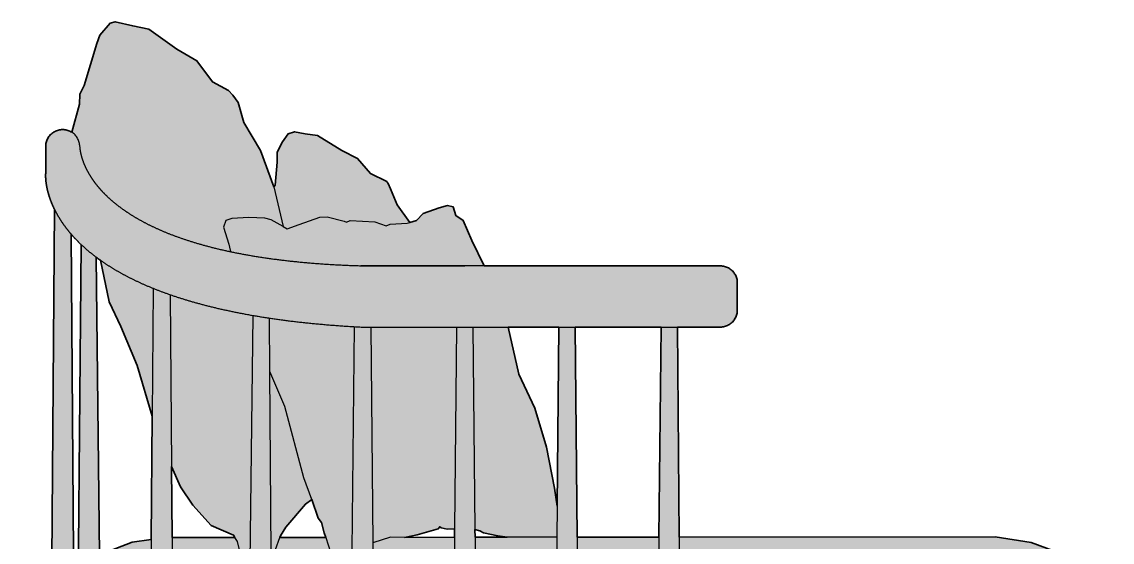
# Model space of a CAD drawing. Header units: millimetres. Extents: x 0 to 2215, y -1124 to 763.
# Drawn here: x 1361 to 2159, y 381 to 762 of the extents above; entities that cross this region are included whole.
import ezdxf

# ---------------------------------------------------------------- set-up
doc = ezdxf.new("R2010")
doc.units = ezdxf.units.MM
doc.layers.add('Blocks', color=7, linetype='Continuous')
doc.layers.add('Blocks$Fill', color=7, linetype='Continuous', true_color=0xffffff)
doc.layers.add('Blocks$Inner', color=7, linetype='Continuous', lineweight=25, true_color=0x007f00)
doc.layers.add('Blocks$Outline', color=7, linetype='Continuous', lineweight=35, true_color=0xff3f3f)

# ---------------------------------------------------------------- blocks, each defined once
blk = doc.blocks.new('Fly SC1 Sofa Side')
at = {"layer": 'Blocks$Fill'}
h = blk.add_hatch(color=256, dxfattribs=at)
h.paths.add_polyline_path([(76.83, 239.36), (55.87, 239.36), (55.88, 238.47), (55.92, 237.58), (55.98, 236.68), (56.07, 235.77), (56.19, 234.86), (56.33, 233.94), (56.5, 233.02), (56.7, 232.09), (56.93, 231.16), (57.19, 230.23), (57.48, 229.3), (57.8, 228.37), (58.15, 227.44), (58.52, 226.51), (58.93, 225.59), (59.37, 224.66), (59.85, 223.74), (60.35, 222.83), (60.88, 221.92), (61.45, 221.02), (62.04, 220.13), (62.67, 219.25), (63.32, 218.37), (64.01, 217.51), (64.72, 216.66), (65.46, 215.82), (66.23, 215), (67.03, 214.19), (67.86, 213.4), (68.71, 212.63), (69.59, 211.87), (70.49, 211.13), (71.41, 210.41), (72.36, 209.7), (73.33, 209.02), (74.32, 208.36), (75.33, 207.72), (76.36, 207.11), (77.4, 206.51), (78.47, 205.94), (79.54, 205.39), (80.63, 204.87), (81.74, 204.37), (82.85, 203.89), (83.98, 203.44), (85.11, 203.02), (86.26, 202.61), (87.41, 202.24), (88.56, 201.88), (89.72, 201.56), (90.88, 201.25), (92.04, 200.98), (93.21, 200.72), (94.37, 200.49), (95.53, 200.28), (96.69, 200.1), (97.85, 199.94), (99, 199.8), (100.15, 199.69), (101.29, 199.6), (102.42, 199.52), (103.55, 199.47), (104.67, 199.44), (133.43, 199.43), (145.24, 2.68), (145.25, 2.58), (145.27, 2.48), (145.29, 2.38), (145.31, 2.28), (145.33, 2.18), (145.36, 2.08), (145.4, 1.98), (145.43, 1.88), (145.47, 1.79), (145.52, 1.69), (145.56, 1.6), (145.61, 1.51), (145.66, 1.42), (145.72, 1.33), (145.78, 1.25), (145.84, 1.16), (145.9, 1.08), (145.97, 1), (146.04, 0.93), (146.11, 0.85), (146.19, 0.78), (146.26, 0.71), (146.34, 0.65), (146.43, 0.58), (146.51, 0.52), (146.6, 0.47), (146.68, 0.41), (146.77, 0.36), (146.87, 0.31), (146.96, 0.27), (147.05, 0.23), (147.15, 0.19), (147.25, 0.15), (147.34, 0.12), (147.44, 0.09), (147.54, 0.07), (147.64, 0.04), (147.75, 0.03), (147.85, 0.01), (147.95, 0), (148.05, -0.01), (148.16, -0.01), (148.26, -0.01), (148.36, -0.01), (148.47, 0), (158.38, 0), (166.65, 0), (168.28, 0), (168.39, -0.01), (168.49, -0.01), (168.59, -0.01), (168.7, -0.01), (168.8, 0), (168.9, 0.01), (169.01, 0.03), (169.11, 0.04), (169.21, 0.07), (169.31, 0.09), (169.41, 0.12), (169.51, 0.15), (169.6, 0.19), (169.7, 0.23), (169.79, 0.27), (169.89, 0.31), (169.98, 0.36), (170.07, 0.41), (170.16, 0.47), (170.24, 0.52), (170.33, 0.58), (170.41, 0.65), (170.49, 0.71), (170.57, 0.78), (170.64, 0.85), (170.71, 0.93), (170.78, 1), (170.85, 1.08), (170.91, 1.16), (170.97, 1.25), (171.03, 1.33), (171.09, 1.42), (171.14, 1.51), (171.19, 1.6), (171.24, 1.69), (171.28, 1.79), (171.32, 1.88), (171.36, 1.98), (171.39, 2.08), (171.42, 2.18), (171.44, 2.28), (171.47, 2.38), (171.49, 2.48), (171.5, 2.58), (171.51, 2.68), (171.52, 2.79), (183.32, 199.43), (669.9, 199.43), (681.71, 2.68), (681.72, 2.58), (681.74, 2.48), (681.76, 2.38), (681.78, 2.28), (681.81, 2.18), (681.84, 2.08), (681.87, 1.98), (681.91, 1.88), (681.95, 1.79), (681.99, 1.69), (682.03, 1.6), (682.08, 1.51), (682.14, 1.42), (682.19, 1.33), (682.25, 1.25), (682.31, 1.16), (682.38, 1.08), (682.44, 1), (682.51, 0.93), (682.58, 0.85), (682.66, 0.78), (682.74, 0.71), (682.82, 0.65), (682.9, 0.58), (682.98, 0.52), (683.07, 0.47), (683.16, 0.41), (683.25, 0.36), (683.34, 0.31), (683.43, 0.27), (683.52, 0.23), (683.62, 0.19), (683.72, 0.15), (683.82, 0.12), (683.92, 0.09), (684.02, 0.07), (684.12, 0.04), (684.22, 0.03), (684.32, 0.01), (684.42, 0), (684.53, -0.01), (684.63, -0.01), (684.73, -0.01), (684.84, -0.01), (684.94, 0), (694.85, 0), (703.13, 0), (704.76, 0), (704.86, -0.01), (704.96, -0.01), (705.07, -0.01), (705.17, -0.01), (705.27, 0), (705.38, 0.01), (705.48, 0.03), (705.58, 0.04), (705.68, 0.07), (705.78, 0.09), (705.88, 0.12), (705.98, 0.15), (706.08, 0.19), (706.17, 0.23), (706.27, 0.27), (706.36, 0.31), (706.45, 0.36), (706.54, 0.41), (706.63, 0.47), (706.71, 0.52), (706.8, 0.58), (706.88, 0.65), (706.96, 0.71), (707.04, 0.78), (707.11, 0.85), (707.18, 0.93), (707.25, 1), (707.32, 1.08), (707.38, 1.16), (707.45, 1.25), (707.5, 1.33), (707.56, 1.42), (707.61, 1.51), (707.66, 1.6), (707.71, 1.69), (707.75, 1.79), (707.79, 1.88), (707.83, 1.98), (707.86, 2.08), (707.89, 2.18), (707.92, 2.28), (707.94, 2.38), (707.96, 2.48), (707.97, 2.58), (707.99, 2.68), (707.99, 2.79), (719.79, 199.43), (804.44, 199.43), (806.66, 199.47), (807.79, 199.52), (808.92, 199.6), (810.06, 199.69), (811.21, 199.8), (812.36, 199.94), (813.52, 200.1), (814.68, 200.28), (815.84, 200.49), (817, 200.72), (818.17, 200.98), (819.33, 201.25), (820.49, 201.56), (821.65, 201.88), (822.81, 202.24), (823.96, 202.61), (825.1, 203.02), (826.23, 203.44), (827.36, 203.89), (828.47, 204.37), (829.58, 204.87), (830.67, 205.39), (831.75, 205.94), (832.81, 206.51), (833.85, 207.11), (834.88, 207.72), (835.89, 208.36), (836.88, 209.02), (837.85, 209.7), (838.8, 210.41), (839.72, 211.13), (840.63, 211.87), (841.5, 212.63), (842.36, 213.4), (843.18, 214.19), (843.98, 215), (844.75, 215.82), (845.49, 216.66), (846.21, 217.51), (846.89, 218.37), (847.55, 219.25), (848.17, 220.13), (848.77, 221.02), (849.33, 221.92), (849.86, 222.83), (850.37, 223.74), (850.84, 224.66), (851.28, 225.59), (851.69, 226.51), (852.07, 227.44), (852.42, 228.37), (852.73, 229.3), (853.02, 230.23), (853.28, 231.16), (853.51, 232.09), (853.71, 233.02), (853.88, 233.94), (854.02, 234.86), (854.14, 235.77), (854.23, 236.68), (854.29, 237.58), (854.33, 238.47), (854.34, 239.36), (797.61, 239.24), (824.96, 248.39), (843.37, 266.29), (846.35, 291.66), (846.6, 326.73), (843.61, 351.84), (823.97, 370.25), (795.12, 380.94), (768.58, 385.13), (537.36, 384.98), (535.95, 538.83), (567.39, 538.82), (568.95, 538.97), (569.72, 539.09), (570.48, 539.26), (571.23, 539.48), (571.96, 539.74), (572.68, 540.05), (573.38, 540.4), (574.05, 540.8), (574.69, 541.24), (575.31, 541.72), (575.9, 542.24), (576.45, 542.79), (576.96, 543.37), (577.44, 543.99), (577.88, 544.64), (578.28, 545.31), (578.63, 546), (578.94, 546.72), (579.21, 547.45), (579.43, 548.2), (579.6, 548.96), (579.72, 549.74), (579.79, 550.51), (579.82, 551.29), (579.82, 571.25), (579.79, 572.04), (579.72, 572.81), (579.6, 573.58), (579.43, 574.34), (579.21, 575.09), (578.94, 575.83), (578.63, 576.55), (578.28, 577.24), (577.88, 577.91), (577.44, 578.56), (576.96, 579.17), (576.45, 579.76), (575.9, 580.31), (575.31, 580.83), (574.69, 581.31), (574.05, 581.75), (573.38, 582.14), (572.68, 582.5), (571.96, 582.81), (571.23, 583.07), (570.48, 583.29), (569.72, 583.46), (568.95, 583.58), (568.17, 583.66), (567.39, 583.68), (394.36, 583.7), (378.98, 616.9), (373.79, 620.46), (371.73, 626.97), (367.59, 627.98), (361.48, 626.31), (349.66, 622), (344.82, 616.95), (340.01, 615.49), (330.75, 628.46), (325.76, 640.08), (324.03, 643.91), (323.5, 645), (323.41, 645.16), (323.33, 645.29), (323.3, 645.33), (323.3, 645.33), (323.3, 645.33), (323.3, 645.33), (323.3, 645.34), (323.3, 645.34), (323.3, 645.34), (323.3, 645.34), (323.29, 645.34), (323.29, 645.34), (323.29, 645.34), (323.29, 645.34), (323.29, 645.34), (323.29, 645.35), (323.29, 645.35), (323.29, 645.35), (323.29, 645.35), (323.29, 645.35), (323.29, 645.35), (323.28, 645.35), (323.28, 645.35), (323.28, 645.35), (323.28, 645.35), (323.28, 645.36), (323.28, 645.36), (323.26, 645.37), (323.26, 645.38), (323.26, 645.38), (323.26, 645.38), (323.26, 645.38), (323.26, 645.38), (323.26, 645.38), (323.26, 645.38), (323.26, 645.38), (323.26, 645.38), (323.26, 645.38), (323.26, 645.38), (323.25, 645.38), (323.25, 645.38), (323.25, 645.38), (323.25, 645.38), (323.25, 645.38), (323.25, 645.38), (323.25, 645.39), (323.25, 645.39), (323.25, 645.39), (323.25, 645.39), (323.25, 645.39), (323.25, 645.39), (323.25, 645.39), (323.25, 645.39), (323.25, 645.39), (323.25, 645.39), (323.24, 645.39), (323.24, 645.39), (323.24, 645.39), (323.24, 645.39), (323.24, 645.39), (323.24, 645.39), (323.24, 645.39), (323.24, 645.39), (323.24, 645.39), (323.24, 645.39), (323.24, 645.39), (323.24, 645.39), (323.24, 645.39), (323.24, 645.39), (323.24, 645.39), (323.24, 645.39), (323.24, 645.39), (311.15, 651.37), (301.69, 662.23), (290.18, 668.21), (272.46, 679.29), (263.27, 680.43), (255.58, 681.97), (250.87, 680.39), (246.79, 674.45), (242.78, 667.04), (242.78, 659.54), (241.42, 642.71), (240.46, 641.46), (230.74, 668.23), (218.43, 688.81), (214.4, 703.37), (210.38, 708.78), (207.3, 712.09), (195.49, 718.47), (184.05, 733.88), (169.38, 742.34), (148.86, 757.14), (137.17, 759.5), (124.24, 762.49), (120.63, 761.49), (112.92, 752.79), (110.69, 746.57), (101.56, 715.82), (98.25, 709.39), (98.07, 702.04), (92.49, 681.56), (91.82, 681.96), (91.13, 682.32), (90.41, 682.63), (89.67, 682.9), (88.92, 683.12), (88.15, 683.29), (87.38, 683.41), (86.6, 683.48), (85.81, 683.51), (85.03, 683.48), (84.25, 683.41), (83.48, 683.29), (82.71, 683.12), (81.96, 682.9), (81.22, 682.63), (80.5, 682.32), (79.8, 681.96), (79.13, 681.57), (78.48, 681.12), (77.86, 680.64), (77.27, 680.13), (76.72, 679.57), (76.2, 678.98), (75.72, 678.36), (75.28, 677.72), (74.88, 677.04), (74.52, 676.34), (74.21, 675.62), (73.95, 674.89), (73.73, 674.13), (73.56, 673.37), (73.44, 672.6), (73.36, 671.81), (73.34, 671.03), (73.34, 651.06), (73.33, 651.04), (73.31, 650.68), (73.3, 649.93), (73.31, 648.95), (73.36, 647.7), (73.48, 646.19), (73.65, 644.66), (73.9, 642.96), (74.25, 641.08), (74.66, 639.2), (75.17, 637.18), (75.74, 635.21), (76.42, 633.15), (77.13, 631.17), (77.95, 629.12), (78.87, 627.01), (79.74, 625.17)], flags=0)
h.paths.add_polyline_path([(91.98, 606.94), (94.34, 604.3), (96.79, 601.76), (99.29, 599.32), (96.27, 239.35), (94.8, 239.35)], flags=0)
h.paths.add_polyline_path([(150.56, 383.21), (136.68, 381.15), (112.7, 371.94), (110.3, 590.09), (113.51, 587.76), (119.77, 557.43), (128.32, 539.18), (140.24, 510.81), (151.22, 473.6)], flags=0)
h.paths.add_polyline_path([(165.5, 436.6), (171.97, 421.74), (181.13, 408.42), (194.52, 393.54), (210.9, 386.43), (211.88, 384.65), (165.94, 384.69)], flags=0)
h.paths.add_polyline_path([(244.82, 384.69), (245.28, 386.01), (249.29, 392.3), (263.73, 409.04), (268.19, 412.64), (272.77, 398.76), (275.26, 395.57), (277.22, 388.09), (278.46, 384.6)], flags=0)
h.paths.add_polyline_path([(336, 384.77), (345.46, 386.59), (360.67, 390.99), (361.9, 392.57), (362.96, 391.78), (367.44, 390.9), (372.81, 390.98), (372.79, 384.89)], flags=0)
h.paths.add_polyline_path([(387.71, 390.64), (391.22, 389.46), (393.95, 388.1), (404.54, 385.9), (411.28, 385.04), (387.86, 385.01)], flags=0)
h.paths.add_polyline_path([(449.12, 538.85), (447.83, 407.59), (445.86, 420.76), (439.97, 450.75), (431.51, 479.51), (419.83, 504.29), (411.92, 538.85)], flags=0)
h.paths.add_polyline_path([(461.09, 538.84), (523.97, 538.83), (522.39, 384.83), (462.6, 385.02)], flags=0)
at = {"layer": 'Blocks$Inner'}
for p, q in [((98.29, 670.97), (98.29, 670.95)), ((73.34, 651.06), (73.33, 651.04)), ((311.38, 538.82), (312.94, 380.82)), ((165.94, 384.69), (211.88, 384.65)), ((372.79, 384.89), (371.27, 239.36)), ((447.59, 385.02), (446.12, 239.36)), ((462.6, 385.02), (464.09, 239.36)), ((522.39, 384.83), (520.98, 239.36))]:
    blk.add_line(p, q, dxfattribs=at)
for points in [[(98.29, 671.03), (98.26, 671.81), (98.19, 672.6), (98.07, 673.37), (97.9, 674.13), (97.68, 674.89), (97.41, 675.62), (97.1, 676.34), (96.75, 677.04), (96.35, 677.72), (95.91, 678.36), (95.43, 678.98), (94.91, 679.57), (94.35, 680.13), (93.77, 680.64), (93.15, 681.12), (92.49, 681.56), (98.07, 702.04), (98.25, 709.39), (101.56, 715.82), (110.69, 746.57), (112.92, 752.79), (120.63, 761.49), (124.24, 762.49), (137.17, 759.5), (148.86, 757.14), (169.38, 742.34), (184.05, 733.88), (195.49, 718.47), (207.3, 712.09), (210.38, 708.78), (214.4, 703.37), (218.43, 688.81), (230.74, 668.23), (240.46, 641.46), (247.29, 612.46), (238.54, 617.36), (233.88, 618.59), (222.1, 619.12), (209.61, 618.41), (205.31, 616.92), (203.55, 612.08), (207.59, 599.68), (208.38, 595.11), (208.84, 594.05), (209.39, 593.94), (210.1, 593.8), (210.82, 593.65), (211.54, 593.5), (212.26, 593.35), (212.99, 593.21), (213.72, 593.07), (214.45, 592.92), (215.19, 592.78), (215.92, 592.64), (216.66, 592.5), (217.41, 592.36), (218.16, 592.22), (218.91, 592.08), (219.66, 591.94), (220.42, 591.81), (221.18, 591.67), (221.94, 591.53), (222.71, 591.4), (223.48, 591.27), (224.25, 591.14), (225.02, 591.01), (225.8, 590.88), (226.59, 590.75), (227.37, 590.62), (228.16, 590.49), (228.95, 590.37), (229.75, 590.24), (230.54, 590.12), (231.35, 589.99), (232.15, 589.87), (232.96, 589.75), (233.77, 589.63), (234.58, 589.51), (235.4, 589.39), (236.22, 589.27), (237.05, 589.16), (237.87, 589.04), (238.7, 588.93), (239.54, 588.81), (240.37, 588.7), (241.21, 588.59), (242.06, 588.48), (242.91, 588.37), (243.76, 588.26), (244.61, 588.15), (245.47, 588.05), (246.33, 587.94), (247.19, 587.84), (248.06, 587.74), (248.93, 587.64), (249.8, 587.53), (250.68, 587.43), (251.56, 587.34), (252.45, 587.24), (253.33, 587.14), (254.22, 587.05), (255.12, 586.95), (256.02, 586.86), (256.92, 586.77), (257.82, 586.68), (258.73, 586.59), (259.64, 586.5), (260.56, 586.41), (261.47, 586.32), (262.4, 586.24), (263.32, 586.16), (264.25, 586.07), (265.18, 585.99), (266.12, 585.91), (267.06, 585.83), (268, 585.75), (268.94, 585.68), (269.89, 585.6), (270.85, 585.53), (271.8, 585.45), (272.76, 585.38), (273.73, 585.31), (274.7, 585.24), (275.67, 585.17), (276.64, 585.1), (277.62, 585.04), (278.6, 584.97), (279.58, 584.91), (280.57, 584.85), (281.57, 584.78), (282.56, 584.72), (283.56, 584.67), (284.56, 584.61), (285.57, 584.55), (286.58, 584.5), (287.59, 584.44), (288.61, 584.39), (289.63, 584.34), (290.66, 584.29), (291.69, 584.24), (292.72, 584.19), (293.75, 584.15), (294.79, 584.1), (295.84, 584.06), (296.88, 584.02), (297.93, 583.98), (298.99, 583.94), (300.05, 583.9), (301.11, 583.86), (302.17, 583.83), (303.24, 583.79), (304.32, 583.76), (305.39, 583.73), (380.25, 583.68)], [(92.49, 681.56), (91.82, 681.96), (91.13, 682.32), (90.41, 682.63), (89.67, 682.9), (88.92, 683.12), (88.15, 683.29), (87.38, 683.41), (86.6, 683.48), (85.81, 683.51), (85.03, 683.48), (84.25, 683.41), (83.48, 683.29), (82.71, 683.12), (81.96, 682.9), (81.22, 682.63), (80.5, 682.32), (79.8, 681.96), (79.13, 681.57), (78.48, 681.12), (77.86, 680.64), (77.27, 680.13), (76.72, 679.57), (76.2, 678.98), (75.72, 678.36), (75.28, 677.72), (74.88, 677.04), (74.52, 676.34), (74.21, 675.62), (73.95, 674.89), (73.73, 674.13), (73.56, 673.37), (73.44, 672.6), (73.36, 671.81), (73.34, 671.03), (73.34, 651.06), (73.34, 671.03)], [(323.24, 645.39), (311.15, 651.37), (301.69, 662.23), (290.18, 668.21), (272.46, 679.29), (263.27, 680.43), (255.58, 681.97), (250.87, 680.39), (246.79, 674.45), (242.78, 667.04), (242.78, 659.54), (241.42, 642.71), (240.46, 641.46)], [(98.29, 670.96), (98.29, 670.93), (98.29, 670.95)], [(98.29, 670.89), (98.29, 670.87), (98.29, 670.85), (98.29, 670.82), (98.29, 670.8), (98.3, 670.77), (98.3, 670.74), (98.3, 670.72), (98.3, 670.68), (98.3, 670.65), (98.3, 670.62), (98.3, 670.59), (98.31, 670.55), (98.31, 670.51), (98.31, 670.47), (98.31, 670.43), (98.32, 670.39), (98.32, 670.35), (98.32, 670.31), (98.32, 670.26), (98.33, 670.22), (98.33, 670.17), (98.34, 670.12), (98.34, 670.07), (98.34, 670.02), (98.35, 669.96), (98.35, 669.91), (98.36, 669.85), (98.36, 669.8), (98.37, 669.74), (98.38, 669.68), (98.38, 669.62), (98.39, 669.56), (98.4, 669.5), (98.4, 669.43), (98.41, 669.37), (98.42, 669.3), (98.43, 669.23), (98.43, 669.16), (98.44, 669.09), (98.45, 669.02), (98.46, 668.95), (98.47, 668.87), (98.48, 668.8), (98.49, 668.72), (98.5, 668.65), (98.51, 668.57), (98.52, 668.49), (98.54, 668.41), (98.55, 668.32), (98.56, 668.24), (98.57, 668.16), (98.59, 668.07), (98.6, 667.98), (98.62, 667.9), (98.63, 667.81), (98.65, 667.72), (98.66, 667.63), (98.68, 667.53), (98.7, 667.44), (98.71, 667.34), (98.73, 667.25), (98.75, 667.15), (98.77, 667.05), (98.79, 666.96), (98.81, 666.86), (98.83, 666.75), (98.85, 666.65), (98.87, 666.55), (98.89, 666.44), (98.91, 666.34), (98.93, 666.23), (98.96, 666.12), (98.98, 666.02), (99.01, 665.91), (99.03, 665.8), (99.06, 665.68), (99.08, 665.57), (99.11, 665.46), (99.14, 665.34), (99.16, 665.23), (99.19, 665.11), (99.22, 664.99), (99.25, 664.87), (99.28, 664.75), (99.31, 664.63), (99.34, 664.51), (99.38, 664.39), (99.41, 664.27), (99.44, 664.14), (99.48, 664.02), (99.51, 663.89), (99.55, 663.76), (99.58, 663.63), (99.62, 663.5), (99.66, 663.37), (99.7, 663.24), (99.74, 663.11), (99.78, 662.98), (99.82, 662.84), (99.86, 662.71), (99.9, 662.57), (99.94, 662.43), (99.98, 662.3), (100.03, 662.16), (100.07, 662.02), (100.12, 661.88), (100.17, 661.74), (100.21, 661.6), (100.26, 661.45), (100.31, 661.31), (100.36, 661.16), (100.41, 661.02), (100.46, 660.87), (100.51, 660.72), (100.57, 660.58), (100.62, 660.43), (100.68, 660.28), (100.73, 660.13), (100.79, 659.98), (100.84, 659.82), (100.9, 659.67), (100.96, 659.52), (101.02, 659.36), (101.08, 659.21), (101.14, 659.05), (101.21, 658.89), (101.27, 658.74), (101.33, 658.58), (101.4, 658.42), (101.46, 658.26), (101.53, 658.1), (101.6, 657.94), (101.67, 657.77), (101.74, 657.61), (101.81, 657.45), (101.88, 657.28), (101.95, 657.12), (102.03, 656.95), (102.1, 656.78), (102.18, 656.62), (102.25, 656.45), (102.33, 656.28), (102.41, 656.11), (102.49, 655.94), (102.57, 655.77), (102.65, 655.6), (102.74, 655.42), (102.82, 655.25), (102.9, 655.08), (102.99, 654.9), (103.08, 654.73), (103.17, 654.55), (103.25, 654.38), (103.34, 654.2), (103.44, 654.02), (103.53, 653.84), (103.62, 653.66), (103.72, 653.48), (103.81, 653.3), (103.91, 653.12), (104.01, 652.94), (104.11, 652.76), (104.21, 652.58), (104.31, 652.39), (104.41, 652.21), (104.51, 652.03), (104.62, 651.84), (104.72, 651.66), (104.83, 651.47), (104.94, 651.28), (105.05, 651.1), (105.16, 650.91), (105.27, 650.72), (105.39, 650.53), (105.5, 650.34), (105.62, 650.15), (105.73, 649.96), (105.85, 649.77), (105.97, 649.58), (106.09, 649.38), (106.21, 649.19), (106.33, 649), (106.46, 648.81), (106.58, 648.61), (106.71, 648.42), (106.84, 648.22), (106.97, 648.03), (107.1, 647.83), (107.23, 647.63), (107.37, 647.44), (107.5, 647.24), (107.64, 647.04), (107.77, 646.84), (107.91, 646.64), (108.05, 646.44), (108.19, 646.24), (108.34, 646.04), (108.48, 645.84), (108.63, 645.64), (108.77, 645.44), (108.92, 645.24), (109.07, 645.04), (109.22, 644.83), (109.37, 644.63), (109.53, 644.43), (109.68, 644.22), (109.84, 644.02), (110, 643.81), (110.16, 643.61), (110.32, 643.4), (110.48, 643.2), (110.65, 642.99), (110.81, 642.78), (110.98, 642.58), (111.15, 642.37), (111.32, 642.16), (111.49, 641.95), (111.66, 641.75), (111.83, 641.54), (112.01, 641.33), (112.19, 641.12), (112.37, 640.91), (112.55, 640.7), (112.73, 640.49), (112.91, 640.28), (113.1, 640.07), (113.28, 639.86), (113.47, 639.65), (113.66, 639.43), (113.85, 639.22), (114.05, 639.01), (114.24, 638.8), (114.44, 638.58), (114.63, 638.37), (114.83, 638.16), (115.03, 637.94), (115.24, 637.73), (115.44, 637.52), (115.65, 637.3), (115.85, 637.09), (116.06, 636.87), (116.27, 636.66), (116.49, 636.44), (116.7, 636.23), (116.92, 636.01), (117.13, 635.8), (117.35, 635.58), (117.57, 635.36), (117.79, 635.15), (118.02, 634.93), (118.24, 634.72), (118.47, 634.5), (118.7, 634.28), (118.93, 634.06), (119.17, 633.85), (119.4, 633.63), (119.64, 633.41), (119.87, 633.19), (120.11, 632.98), (120.36, 632.76), (120.6, 632.54), (120.84, 632.32), (121.09, 632.1), (121.34, 631.89), (121.59, 631.67), (121.84, 631.45), (122.1, 631.23), (122.35, 631.01), (122.61, 630.79), (122.87, 630.57), (123.13, 630.35), (123.39, 630.13), (123.66, 629.92), (123.93, 629.7), (124.19, 629.48), (124.46, 629.26), (124.74, 629.04), (125.01, 628.82), (125.29, 628.6), (125.57, 628.38), (125.85, 628.16), (126.13, 627.94), (126.41, 627.72), (126.7, 627.5), (126.99, 627.28), (127.28, 627.06), (127.57, 626.84), (127.86, 626.62), (128.16, 626.4), (128.45, 626.18), (128.75, 625.97), (129.05, 625.75), (129.36, 625.53), (129.66, 625.31), (129.97, 625.09), (130.28, 624.87), (130.59, 624.65), (130.91, 624.43), (131.22, 624.21), (131.54, 623.99), (131.86, 623.77), (132.18, 623.55), (132.5, 623.33), (132.83, 623.12), (133.16, 622.9), (133.49, 622.68), (133.82, 622.46), (134.15, 622.24), (134.49, 622.02), (134.83, 621.8), (135.17, 621.59), (135.51, 621.37), (135.85, 621.15), (136.2, 620.93), (136.55, 620.72), (136.9, 620.5), (137.25, 620.28), (137.61, 620.06), (137.97, 619.85), (138.33, 619.63), (138.69, 619.41), (139.05, 619.2), (139.42, 618.98), (139.79, 618.77), (140.16, 618.55), (140.53, 618.33), (140.9, 618.12), (141.28, 617.9), (141.66, 617.69), (142.04, 617.47), (142.42, 617.26), (142.81, 617.04), (143.2, 616.83), (143.59, 616.62), (143.98, 616.4), (144.38, 616.19), (144.77, 615.98), (145.17, 615.76), (145.57, 615.55), (145.98, 615.34), (146.38, 615.13), (146.79, 614.91), (147.2, 614.7), (147.62, 614.49), (148.03, 614.28), (148.45, 614.07), (148.87, 613.86), (149.29, 613.65), (149.72, 613.44), (150.15, 613.23), (150.58, 613.02), (151.01, 612.81), (151.44, 612.6), (151.88, 612.4), (152.32, 612.19), (152.76, 611.98), (153.2, 611.77), (153.65, 611.57), (154.1, 611.36), (154.55, 611.15), (155, 610.95), (155.46, 610.74), (155.92, 610.54), (156.38, 610.33), (156.84, 610.13), (157.31, 609.92), (157.78, 609.72), (158.25, 609.52), (158.72, 609.32), (159.19, 609.11), (159.67, 608.91), (160.15, 608.71), (160.64, 608.51), (161.12, 608.31), (161.61, 608.11), (162.1, 607.91), (162.59, 607.71), (163.09, 607.51), (163.59, 607.31), (164.09, 607.11), (164.59, 606.92), (165.1, 606.72), (165.61, 606.52), (166.12, 606.33), (166.63, 606.13), (167.15, 605.94), (167.67, 605.74), (168.19, 605.55), (168.71, 605.36), (169.24, 605.16), (169.77, 604.97), (170.3, 604.78), (170.84, 604.59), (171.37, 604.4), (171.91, 604.21), (172.46, 604.02), (173, 603.83), (173.55, 603.64), (174.1, 603.45), (174.65, 603.26), (175.21, 603.07), (175.77, 602.89), (176.33, 602.7), (176.89, 602.52), (177.46, 602.33), (178.03, 602.15), (178.6, 601.96), (179.17, 601.78), (179.75, 601.6), (180.33, 601.42), (180.92, 601.24), (181.5, 601.06), (182.09, 600.88), (182.68, 600.7), (183.28, 600.52), (183.87, 600.34), (184.47, 600.16), (185.07, 599.99), (185.68, 599.81), (186.29, 599.63), (186.9, 599.46), (187.51, 599.29), (188.13, 599.11), (188.75, 598.94), (189.37, 598.77), (190, 598.6), (190.62, 598.42), (191.25, 598.25), (191.89, 598.09), (192.52, 597.92), (193.16, 597.75), (193.81, 597.58), (194.45, 597.41), (195.1, 597.25), (195.75, 597.08), (196.4, 596.92), (197.06, 596.76), (197.72, 596.59), (198.38, 596.43), (199.05, 596.27), (199.72, 596.11), (200.39, 595.95), (201.06, 595.79), (201.74, 595.63), (202.42, 595.47), (203.11, 595.32), (203.79, 595.16), (204.48, 595.01), (205.17, 594.85), (205.87, 594.7), (206.57, 594.55), (207.27, 594.39), (207.97, 594.24), (208.84, 594.05)], [(73.33, 650.91), (73.32, 650.89), (73.32, 650.86), (73.32, 650.84), (73.32, 650.82), (73.32, 650.79), (73.32, 650.76), (73.32, 650.74), (73.32, 650.71), (73.31, 650.68), (73.31, 650.65), (73.31, 650.61), (73.31, 650.58), (73.31, 650.54), (73.31, 650.51), (73.31, 650.47), (73.31, 650.43), (73.3, 650.39), (73.3, 650.35), (73.3, 650.31), (73.3, 650.26), (73.3, 650.22), (73.3, 650.17), (73.3, 650.13), (73.3, 650.08), (73.3, 650.03), (73.3, 649.98), (73.3, 649.93), (73.3, 649.87), (73.3, 649.82), (73.3, 649.77), (73.3, 649.71), (73.3, 649.65), (73.3, 649.6), (73.3, 649.54), (73.3, 649.48), (73.3, 649.41), (73.3, 649.35), (73.3, 649.29), (73.3, 649.22), (73.3, 649.16), (73.3, 649.09), (73.31, 649.02), (73.31, 648.95), (73.31, 648.88), (73.31, 648.81), (73.31, 648.74), (73.32, 648.66), (73.32, 648.59), (73.32, 648.51), (73.32, 648.44), (73.33, 648.36), (73.33, 648.28), (73.33, 648.2), (73.34, 648.12), (73.34, 648.04), (73.35, 647.96), (73.35, 647.87), (73.36, 647.79), (73.36, 647.7), (73.37, 647.61), (73.37, 647.53), (73.38, 647.44), (73.38, 647.35), (73.39, 647.26), (73.4, 647.16), (73.4, 647.07), (73.41, 646.98), (73.42, 646.88), (73.43, 646.79), (73.43, 646.69), (73.44, 646.59), (73.45, 646.49), (73.46, 646.39), (73.47, 646.29), (73.48, 646.19), (73.49, 646.09), (73.5, 645.98), (73.51, 645.88), (73.52, 645.77), (73.53, 645.67), (73.55, 645.56), (73.56, 645.45), (73.57, 645.34), (73.58, 645.23), (73.6, 645.12), (73.61, 645.01), (73.62, 644.89), (73.64, 644.78), (73.65, 644.66), (73.67, 644.55), (73.68, 644.43), (73.7, 644.31), (73.72, 644.19), (73.73, 644.07), (73.75, 643.95), (73.77, 643.83), (73.79, 643.71), (73.8, 643.59), (73.82, 643.46), (73.84, 643.34), (73.86, 643.21), (73.88, 643.08), (73.9, 642.96), (73.92, 642.83), (73.95, 642.7), (73.97, 642.57), (73.99, 642.44), (74.01, 642.31), (74.04, 642.17), (74.06, 642.04), (74.09, 641.91), (74.11, 641.77), (74.14, 641.63), (74.16, 641.5), (74.19, 641.36), (74.22, 641.22), (74.25, 641.08), (74.27, 640.94), (74.3, 640.8), (74.33, 640.66), (74.36, 640.52), (74.39, 640.37), (74.42, 640.23), (74.46, 640.08), (74.49, 639.94), (74.52, 639.79), (74.55, 639.64), (74.59, 639.5), (74.62, 639.35), (74.66, 639.2), (74.69, 639.05), (74.73, 638.9), (74.77, 638.74), (74.8, 638.59), (74.84, 638.44), (74.88, 638.28), (74.92, 638.13), (74.96, 637.97), (75, 637.82), (75.04, 637.66), (75.08, 637.5), (75.13, 637.34), (75.17, 637.18), (75.21, 637.02), (75.26, 636.86), (75.3, 636.7), (75.35, 636.54), (75.4, 636.38), (75.44, 636.21), (75.49, 636.05), (75.54, 635.88), (75.59, 635.72), (75.64, 635.55), (75.69, 635.38), (75.74, 635.21), (75.79, 635.05), (75.85, 634.88), (75.9, 634.71), (75.95, 634.54), (76.01, 634.37), (76.06, 634.19), (76.12, 634.02), (76.18, 633.85), (76.24, 633.67), (76.3, 633.5), (76.36, 633.32), (76.42, 633.15), (76.48, 632.97), (76.54, 632.79), (76.6, 632.62), (76.67, 632.44), (76.73, 632.26), (76.79, 632.08), (76.86, 631.9), (76.93, 631.72), (77, 631.54), (77.06, 631.36), (77.13, 631.17), (77.2, 630.99), (77.27, 630.81), (77.35, 630.62), (77.42, 630.44), (77.49, 630.25), (77.57, 630.06), (77.64, 629.88), (77.72, 629.69), (77.79, 629.5), (77.87, 629.31), (77.95, 629.12), (78.03, 628.94), (78.11, 628.75), (78.19, 628.55), (78.27, 628.36), (78.36, 628.17), (78.44, 627.98), (78.53, 627.79), (78.61, 627.59), (78.7, 627.4), (78.79, 627.2), (78.87, 627.01), (78.96, 626.81), (79.05, 626.62), (79.15, 626.42), (79.24, 626.22), (79.33, 626.03), (79.43, 625.83), (79.52, 625.63), (79.62, 625.43), (79.72, 625.23), (79.81, 625.03), (79.91, 624.83), (80.01, 624.63), (80.11, 624.43), (80.22, 624.23), (80.32, 624.02), (80.42, 623.82), (80.53, 623.62), (80.64, 623.41), (80.74, 623.21), (80.85, 623), (80.96, 622.8), (81.07, 622.59), (81.18, 622.39), (81.3, 622.18), (81.41, 621.97), (81.52, 621.76), (81.64, 621.56), (81.76, 621.35), (81.87, 621.14), (81.99, 620.93), (82.11, 620.72), (82.23, 620.51), (82.36, 620.3), (82.48, 620.09), (82.6, 619.88), (82.73, 619.67), (82.86, 619.46), (82.98, 619.24), (83.11, 619.03), (83.24, 618.82), (83.37, 618.6), (83.51, 618.39), (83.64, 618.17), (83.77, 617.96), (83.91, 617.75), (84.05, 617.53), (84.18, 617.31), (84.32, 617.1), (84.46, 616.88), (84.6, 616.66), (84.75, 616.45), (84.89, 616.23), (85.04, 616.01), (85.18, 615.79), (85.33, 615.58), (85.48, 615.36), (85.63, 615.14), (85.78, 614.92), (85.93, 614.7), (86.09, 614.48), (86.24, 614.26), (86.4, 614.04), (86.55, 613.82), (86.71, 613.59), (86.87, 613.37), (87.03, 613.15), (87.2, 612.93), (87.36, 612.71), (87.52, 612.48), (87.69, 612.26), (87.86, 612.04), (88.03, 611.81), (88.2, 611.59), (88.37, 611.37), (88.54, 611.14), (88.71, 610.92), (88.89, 610.69), (89.06, 610.47), (89.24, 610.24), (89.42, 610.01), (89.6, 609.79), (89.78, 609.56), (89.97, 609.34), (90.15, 609.11), (90.34, 608.88), (90.52, 608.66), (90.71, 608.43), (90.9, 608.2), (91.09, 607.97), (91.29, 607.75), (91.48, 607.52), (91.68, 607.29), (91.87, 607.06), (92.07, 606.83), (92.27, 606.6), (92.47, 606.37), (92.67, 606.14), (92.88, 605.91), (93.08, 605.69), (93.29, 605.46), (93.5, 605.23), (93.71, 605), (93.92, 604.77), (94.13, 604.53), (94.34, 604.3), (94.56, 604.07), (94.77, 603.84), (94.99, 603.61), (95.21, 603.38), (95.43, 603.15), (95.66, 602.92), (95.88, 602.69), (96.1, 602.45), (96.33, 602.22), (96.56, 601.99), (96.79, 601.76), (97.02, 601.53), (97.25, 601.29), (97.49, 601.06), (97.72, 600.83), (97.96, 600.6), (98.2, 600.36), (98.44, 600.13), (98.68, 599.9), (98.93, 599.67), (99.17, 599.43), (99.42, 599.2), (99.67, 598.97), (99.92, 598.73), (100.17, 598.5), (100.42, 598.27), (100.68, 598.03), (100.93, 597.8), (101.19, 597.57), (101.45, 597.33), (101.71, 597.1), (101.97, 596.86), (102.24, 596.63), (102.5, 596.4), (102.77, 596.16), (103.04, 595.93), (103.31, 595.7), (103.58, 595.46), (103.86, 595.23), (104.13, 594.99), (104.41, 594.76), (104.69, 594.53), (104.97, 594.29), (105.25, 594.06), (105.53, 593.82), (105.82, 593.59), (106.11, 593.36), (106.39, 593.12), (106.69, 592.89), (106.98, 592.65), (107.27, 592.42), (107.57, 592.19), (107.86, 591.95), (108.16, 591.72), (108.46, 591.49), (108.77, 591.25), (109.07, 591.02), (109.38, 590.79), (109.68, 590.55), (109.99, 590.32), (110.3, 590.09), (110.62, 589.85), (110.93, 589.62), (111.25, 589.39), (111.57, 589.15), (111.89, 588.92), (112.21, 588.69), (112.53, 588.45), (112.86, 588.22), (113.18, 587.99), (113.51, 587.76), (113.84, 587.52), (114.17, 587.29), (114.51, 587.06), (114.84, 586.83), (115.18, 586.59), (115.52, 586.36), (115.86, 586.13), (116.21, 585.9), (116.55, 585.67), (116.9, 585.44), (117.25, 585.2), (117.6, 584.97), (117.95, 584.74), (118.3, 584.51), (118.66, 584.28), (119.02, 584.05), (119.38, 583.82), (119.74, 583.59), (120.1, 583.36), (120.47, 583.13), (120.84, 582.9), (121.2, 582.67), (121.58, 582.44), (121.95, 582.21), (122.32, 581.98), (122.7, 581.75), (123.08, 581.53), (123.46, 581.3), (123.84, 581.07), (124.23, 580.84), (124.61, 580.61), (125, 580.39), (125.39, 580.16), (125.79, 579.93), (126.18, 579.7), (126.58, 579.48), (126.98, 579.25), (127.38, 579.02), (127.78, 578.8), (128.18, 578.57), (128.59, 578.35), (129, 578.12), (129.41, 577.9), (129.82, 577.67), (130.23, 577.45), (130.65, 577.22), (131.07, 577), (131.49, 576.77), (131.91, 576.55), (132.34, 576.33), (132.76, 576.1), (133.19, 575.88), (133.62, 575.66), (134.05, 575.44), (134.49, 575.22), (134.92, 574.99), (135.36, 574.77), (135.8, 574.55), (136.25, 574.33), (136.69, 574.11), (137.14, 573.89), (137.59, 573.67), (138.04, 573.45), (138.49, 573.23), (138.95, 573.01), (139.41, 572.8), (139.87, 572.58), (140.33, 572.36), (140.79, 572.14), (141.26, 571.93), (141.73, 571.71), (142.2, 571.49), (142.67, 571.28), (143.14, 571.06), (143.62, 570.85), (144.1, 570.63), (144.58, 570.42), (145.06, 570.2), (145.55, 569.99), (146.04, 569.77), (146.53, 569.56), (147.02, 569.35), (147.51, 569.14), (148.01, 568.92), (148.51, 568.71), (149.01, 568.5), (149.51, 568.29), (150.02, 568.08), (150.52, 567.87), (151.03, 567.66), (151.55, 567.45), (152.06, 567.24), (152.58, 567.04), (153.09, 566.83), (153.62, 566.62), (154.14, 566.41), (154.66, 566.21), (155.19, 566), (155.72, 565.8), (156.25, 565.59), (156.79, 565.39), (157.33, 565.18), (157.86, 564.98), (158.41, 564.77), (158.95, 564.57), (159.5, 564.37), (160.04, 564.17), (160.59, 563.97), (161.15, 563.77), (161.7, 563.57), (162.26, 563.37), (162.82, 563.17), (163.38, 562.97), (163.95, 562.77), (164.51, 562.57), (165.08, 562.37), (165.66, 562.18), (166.23, 561.98), (166.81, 561.78), (167.38, 561.59), (167.97, 561.39), (168.55, 561.2), (169.14, 561.01), (169.72, 560.81), (170.31, 560.62), (170.91, 560.43), (171.5, 560.24), (172.1, 560.04), (172.7, 559.85), (173.3, 559.66), (173.91, 559.47), (174.52, 559.29), (175.13, 559.1), (175.74, 558.91), (176.35, 558.72), (176.97, 558.54), (177.59, 558.35), (178.21, 558.16), (178.84, 557.98), (179.47, 557.8), (180.1, 557.61), (180.73, 557.43), (181.36, 557.25), (182, 557.06), (182.64, 556.88), (183.28, 556.7), (183.93, 556.52), (184.57, 556.34), (185.22, 556.16), (185.88, 555.99), (186.53, 555.81), (187.19, 555.63), (187.85, 555.46), (188.51, 555.28), (189.18, 555.1), (189.84, 554.93), (190.51, 554.76), (191.19, 554.58), (191.86, 554.41), (192.54, 554.24), (193.22, 554.07), (193.9, 553.9), (194.59, 553.73), (195.28, 553.56), (195.97, 553.39), (196.66, 553.22), (197.36, 553.06), (198.05, 552.89), (198.75, 552.73), (199.46, 552.56), (200.16, 552.4), (200.87, 552.23), (201.59, 552.07), (202.3, 551.91), (203.02, 551.75), (203.74, 551.59), (204.46, 551.43), (205.18, 551.27), (205.91, 551.11), (206.64, 550.95), (207.37, 550.79), (208.11, 550.64), (208.85, 550.48), (209.59, 550.33), (210.33, 550.17), (211.08, 550.02), (211.83, 549.87), (212.58, 549.72), (213.33, 549.56), (214.09, 549.41), (214.85, 549.27), (215.61, 549.12), (216.38, 548.97), (217.14, 548.82), (217.92, 548.68), (218.69, 548.53), (219.46, 548.38), (220.24, 548.24), (221.03, 548.1), (221.81, 547.96), (222.6, 547.81), (223.39, 547.67), (224.18, 547.53), (224.98, 547.39), (225.77, 547.26), (226.57, 547.12), (227.38, 546.98), (228.19, 546.85), (229, 546.71), (229.81, 546.58), (230.62, 546.44), (231.44, 546.31), (232.26, 546.18), (233.09, 546.05), (233.91, 545.92), (234.74, 545.79), (235.57, 545.66), (236.41, 545.54), (237.25, 545.41), (238.09, 545.28), (238.93, 545.16), (239.78, 545.03), (240.63, 544.91), (241.48, 544.79), (242.33, 544.67), (243.19, 544.55), (244.05, 544.43), (244.92, 544.31), (245.78, 544.19), (246.65, 544.08), (247.53, 543.96), (248.4, 543.85), (249.28, 543.73), (250.16, 543.62), (251.04, 543.51), (251.93, 543.4), (252.82, 543.29), (253.71, 543.18), (254.61, 543.07), (255.51, 542.96), (256.41, 542.86), (257.32, 542.75), (258.22, 542.65), (259.14, 542.54), (260.05, 542.44), (260.97, 542.34), (261.89, 542.24), (262.81, 542.14), (263.73, 542.04), (264.66, 541.94), (265.59, 541.84), (266.53, 541.75), (267.47, 541.65), (268.41, 541.56), (269.35, 541.47), (270.3, 541.38), (271.25, 541.28), (272.2, 541.2), (273.16, 541.11), (274.12, 541.02), (275.08, 540.93), (276.04, 540.85), (277.01, 540.76), (277.98, 540.68), (278.96, 540.6), (279.94, 540.51), (280.92, 540.43), (281.9, 540.35), (282.89, 540.28), (283.88, 540.2), (284.87, 540.12), (285.87, 540.05), (286.87, 539.97), (287.87, 539.9), (288.87, 539.83), (289.88, 539.76), (290.9, 539.69), (291.91, 539.62), (292.93, 539.55), (293.95, 539.48), (294.97, 539.42), (296, 539.35), (297.03, 539.29), (298.07, 539.23), (299.1, 539.17), (300.14, 539.11), (301.19, 539.05), (302.23, 538.99), (303.28, 538.93), (304.34, 538.88), (305.39, 538.82), (411.92, 538.85), (567.39, 538.82), (568.17, 538.89), (568.95, 538.97), (569.72, 539.09), (570.48, 539.26), (571.23, 539.48), (571.96, 539.74), (572.68, 540.05), (573.38, 540.4), (574.05, 540.8), (574.69, 541.24), (575.31, 541.72), (575.9, 542.24), (576.45, 542.79), (576.96, 543.37), (577.44, 543.99), (577.88, 544.64), (578.28, 545.31), (578.63, 546), (578.94, 546.72), (579.21, 547.45), (579.43, 548.2), (579.6, 548.96), (579.72, 549.74), (579.79, 550.51), (579.82, 551.29), (579.82, 571.25), (579.79, 572.04), (579.72, 572.81), (579.6, 573.58), (579.43, 574.34), (579.21, 575.09), (578.94, 575.83), (578.63, 576.55), (578.28, 577.24), (577.88, 577.91), (577.44, 578.56), (576.96, 579.17), (576.45, 579.76), (575.9, 580.31), (575.31, 580.83), (574.69, 581.31), (574.05, 581.75), (573.38, 582.14), (572.68, 582.5), (571.96, 582.81), (571.23, 583.07), (570.48, 583.29), (569.72, 583.46), (568.95, 583.58), (568.17, 583.66), (567.39, 583.68), (394.36, 583.7), (304.19, 583.68)], [(340.01, 615.49), (330.75, 628.46), (325.76, 640.08), (324.03, 643.91), (323.5, 645), (323.41, 645.16), (323.33, 645.29), (323.3, 645.33)], [(79.74, 625.17), (76.83, 239.36)], [(247.29, 612.46), (250.21, 610.87), (259.09, 613.95), (274.21, 619.4), (279.4, 619.49), (291.88, 616.42), (293.73, 615.72), (296.44, 616.93), (314.47, 616.02), (322.72, 613.12), (325.69, 614.28), (338.14, 614.88), (340.01, 615.49), (344.82, 616.95), (349.66, 622), (361.48, 626.31), (367.59, 627.98), (371.73, 626.97), (373.79, 620.46), (378.98, 616.9), (385.44, 602.31), (394.36, 583.7)], [(91.98, 606.94), (94.8, 239.36)], [(99.29, 599.32), (96.27, 239.36)], [(110.3, 590.09), (112.7, 371.94), (114.24, 239.36)], [(151.22, 473.6), (140.24, 510.81), (128.32, 539.18), (119.77, 557.43), (113.51, 587.76)], [(152.06, 567.24), (151.22, 473.6), (150.56, 383.21), (149.22, 239.36)], [(164.51, 562.57), (165.5, 436.6), (165.94, 384.69), (167.19, 239.36)], [(224.98, 547.39), (222.89, 366.93), (221.55, 239.36)], [(239.52, 239.36), (238.54, 372.61), (237.44, 506.34), (237.25, 545.41)], [(238.54, 372.61), (241.67, 375.86), (244.82, 384.69), (278.46, 384.6), (282, 373.82), (285.06, 372.17), (293.65, 373.8), (297.79, 375.26), (299.41, 539.15)], [(374.26, 538.82), (372.81, 390.98), (372.79, 384.89), (336, 384.77), (325.87, 384.81), (312.94, 380.82), (314.38, 239.36)], [(386.24, 538.82), (387.71, 390.64), (387.86, 385.01), (389.23, 239.36)], [(449.12, 538.85), (447.83, 407.59), (447.59, 385.02), (411.28, 385.04), (387.86, 385.01)], [(447.83, 407.59), (445.86, 420.76), (439.97, 450.75), (431.51, 479.51), (419.83, 504.29), (411.92, 538.85)], [(523.97, 538.83), (522.39, 384.83), (462.6, 385.02), (461.09, 538.84)], [(535.95, 538.82), (537.36, 384.98), (538.95, 239.36)], [(244.82, 384.69), (245.28, 386.01), (249.29, 392.3), (263.73, 409.04), (268.19, 412.64), (262.5, 428.29), (248.58, 480.77), (237.44, 506.34)], [(222.89, 366.93), (216.62, 370.84), (213.89, 381.85), (211.88, 384.65), (210.9, 386.43), (194.52, 393.54), (181.13, 408.42), (171.97, 421.74), (165.5, 436.6)], [(268.19, 412.64), (272.77, 398.76), (275.26, 395.57), (277.22, 388.09), (278.46, 384.6)], [(372.81, 390.98), (367.44, 390.9), (362.96, 391.78), (361.9, 392.57), (360.67, 390.99), (345.46, 386.59), (336, 384.77)], [(411.28, 385.04), (404.54, 385.9), (393.95, 388.1), (391.22, 389.46), (387.71, 390.64)], [(797.61, 239.24), (824.96, 248.39), (843.37, 266.29), (846.35, 291.66), (846.6, 326.73), (843.61, 351.84), (823.97, 370.25), (795.12, 380.94), (768.58, 385.13), (537.36, 384.98)], [(150.56, 383.21), (136.68, 381.15), (112.7, 371.94)]]:
    blk.add_lwpolyline(points, dxfattribs=at)
at = {"layer": 'Blocks$Outline'}
for points in [[(394.36, 583.7), (385.44, 602.31), (378.98, 616.9), (373.79, 620.46), (371.73, 626.97), (367.59, 627.98), (361.48, 626.31), (349.66, 622), (344.82, 616.95), (340.01, 615.49), (330.75, 628.46), (325.76, 640.08), (324.03, 643.91), (323.5, 645), (323.41, 645.16), (323.33, 645.29), (323.3, 645.33), (323.3, 645.33), (323.3, 645.33), (323.3, 645.33), (323.3, 645.34), (323.3, 645.34), (323.3, 645.34), (323.3, 645.34), (323.29, 645.34), (323.29, 645.34), (323.29, 645.34), (323.29, 645.34), (323.29, 645.34), (323.29, 645.35), (323.29, 645.35), (323.29, 645.35), (323.29, 645.35), (323.29, 645.35), (323.29, 645.35), (323.28, 645.35), (323.28, 645.35), (323.28, 645.35), (323.28, 645.35), (323.28, 645.36), (323.28, 645.36), (323.26, 645.37), (323.26, 645.38), (323.26, 645.38), (323.26, 645.38), (323.26, 645.38), (323.26, 645.38), (323.26, 645.38), (323.26, 645.38), (323.26, 645.38), (323.26, 645.38), (323.26, 645.38), (323.26, 645.38), (323.25, 645.38), (323.25, 645.38), (323.25, 645.38), (323.25, 645.38), (323.25, 645.38), (323.25, 645.38), (323.25, 645.39), (323.25, 645.39), (323.25, 645.39), (323.25, 645.39), (323.25, 645.39), (323.25, 645.39), (323.25, 645.39), (323.25, 645.39), (323.25, 645.39), (323.25, 645.39), (323.25, 645.39), (323.24, 645.39), (323.24, 645.39), (323.24, 645.39), (323.24, 645.39), (323.24, 645.39), (323.24, 645.39), (323.24, 645.39), (323.24, 645.39), (323.24, 645.39), (323.24, 645.39), (323.24, 645.39), (323.24, 645.39), (323.24, 645.39), (323.24, 645.39), (323.24, 645.39), (323.24, 645.39), (323.24, 645.39), (311.15, 651.37), (301.69, 662.23), (290.18, 668.21), (272.46, 679.29), (263.27, 680.43), (255.58, 681.97), (250.87, 680.39), (246.79, 674.45), (242.78, 667.04), (242.78, 659.54), (241.42, 642.71), (240.46, 641.46), (230.74, 668.23), (218.43, 688.81), (214.4, 703.37), (210.38, 708.78), (207.3, 712.09), (195.49, 718.47), (184.05, 733.88), (169.38, 742.34), (148.86, 757.14), (137.17, 759.5), (124.24, 762.49), (120.63, 761.49), (112.92, 752.79), (110.69, 746.57), (101.56, 715.82), (98.25, 709.39), (98.07, 702.04), (92.49, 681.56)], [(92.49, 681.56), (91.82, 681.96), (91.13, 682.32), (90.41, 682.63), (89.67, 682.9), (88.92, 683.12), (88.15, 683.29), (87.38, 683.41), (86.6, 683.48), (85.81, 683.51), (85.03, 683.48), (84.25, 683.41), (83.48, 683.29), (82.71, 683.12), (81.96, 682.9), (81.22, 682.63), (80.5, 682.32), (79.8, 681.96), (79.13, 681.57), (78.48, 681.12), (77.86, 680.64), (77.27, 680.13), (76.72, 679.57), (76.2, 678.98), (75.72, 678.36), (75.28, 677.72), (74.88, 677.04), (74.52, 676.34), (74.21, 675.62), (73.95, 674.89), (73.73, 674.13), (73.56, 673.37), (73.44, 672.6), (73.36, 671.81), (73.34, 671.03), (73.34, 651.06), (73.33, 651.04), (73.33, 651.02), (73.33, 651.01), (73.33, 650.99), (73.33, 650.98), (73.33, 650.96), (73.33, 650.95), (73.33, 650.93), (73.33, 650.91), (73.32, 650.89), (73.32, 650.86), (73.32, 650.84), (73.32, 650.82), (73.32, 650.79), (73.32, 650.76), (73.32, 650.74), (73.32, 650.71), (73.31, 650.68), (73.31, 650.65), (73.31, 650.61), (73.31, 650.58), (73.31, 650.54), (73.31, 650.51), (73.31, 650.47), (73.31, 650.43), (73.3, 650.39), (73.3, 650.35), (73.3, 650.31), (73.3, 650.26), (73.3, 650.22), (73.3, 650.17), (73.3, 650.13), (73.3, 650.08), (73.3, 650.03), (73.3, 649.98), (73.3, 649.93), (73.3, 649.87), (73.3, 649.82), (73.3, 649.77), (73.3, 649.71), (73.3, 649.65), (73.3, 649.6), (73.3, 649.54), (73.3, 649.48), (73.3, 649.41), (73.3, 649.35), (73.3, 649.29), (73.3, 649.22), (73.3, 649.16), (73.3, 649.09), (73.31, 649.02), (73.31, 648.95), (73.31, 648.88), (73.31, 648.81), (73.31, 648.74), (73.32, 648.66), (73.32, 648.59), (73.32, 648.51), (73.32, 648.44), (73.33, 648.36), (73.33, 648.28), (73.33, 648.2), (73.34, 648.12), (73.34, 648.04), (73.35, 647.96), (73.35, 647.87), (73.36, 647.79), (73.36, 647.7), (73.37, 647.61), (73.37, 647.53), (73.38, 647.44), (73.38, 647.35), (73.39, 647.26), (73.4, 647.16), (73.4, 647.07), (73.41, 646.98), (73.42, 646.88), (73.43, 646.79), (73.43, 646.69), (73.44, 646.59), (73.45, 646.49), (73.46, 646.39), (73.47, 646.29), (73.48, 646.19), (73.49, 646.09), (73.5, 645.98), (73.51, 645.88), (73.52, 645.77), (73.53, 645.67), (73.55, 645.56), (73.56, 645.45), (73.57, 645.34), (73.58, 645.23), (73.6, 645.12), (73.61, 645.01), (73.62, 644.89), (73.64, 644.78), (73.65, 644.66), (73.67, 644.55), (73.68, 644.43), (73.7, 644.31), (73.72, 644.19), (73.73, 644.07), (73.75, 643.95), (73.77, 643.83), (73.79, 643.71), (73.8, 643.59), (73.82, 643.46), (73.84, 643.34), (73.86, 643.21), (73.88, 643.08), (73.9, 642.96), (73.92, 642.83), (73.95, 642.7), (73.97, 642.57), (73.99, 642.44), (74.01, 642.31), (74.04, 642.17), (74.06, 642.04), (74.09, 641.91), (74.11, 641.77), (74.14, 641.63), (74.16, 641.5), (74.19, 641.36), (74.22, 641.22), (74.25, 641.08), (74.27, 640.94), (74.3, 640.8), (74.33, 640.66), (74.36, 640.52), (74.39, 640.37), (74.42, 640.23), (74.46, 640.08), (74.49, 639.94), (74.52, 639.79), (74.55, 639.64), (74.59, 639.5), (74.62, 639.35), (74.66, 639.2), (74.69, 639.05), (74.73, 638.9), (74.77, 638.74), (74.8, 638.59), (74.84, 638.44), (74.88, 638.28), (74.92, 638.13), (74.96, 637.97), (75, 637.82), (75.04, 637.66), (75.08, 637.5), (75.13, 637.34), (75.17, 637.18), (75.21, 637.02), (75.26, 636.86), (75.3, 636.7), (75.35, 636.54), (75.4, 636.38), (75.44, 636.21), (75.49, 636.05), (75.54, 635.88), (75.59, 635.72), (75.64, 635.55), (75.69, 635.38), (75.74, 635.21), (75.79, 635.05), (75.85, 634.88), (75.9, 634.71), (75.95, 634.54), (76.01, 634.37), (76.06, 634.19), (76.12, 634.02), (76.18, 633.85), (76.24, 633.67), (76.3, 633.5), (76.36, 633.32), (76.42, 633.15), (76.48, 632.97), (76.54, 632.79), (76.6, 632.62), (76.67, 632.44), (76.73, 632.26), (76.79, 632.08), (76.86, 631.9), (76.93, 631.72), (77, 631.54), (77.06, 631.36), (77.13, 631.17), (77.2, 630.99), (77.27, 630.81), (77.35, 630.62), (77.42, 630.44), (77.49, 630.25), (77.57, 630.06), (77.64, 629.88), (77.72, 629.69), (77.79, 629.5), (77.87, 629.31), (77.95, 629.12), (78.03, 628.94), (78.11, 628.75), (78.19, 628.55), (78.27, 628.36), (78.36, 628.17), (78.44, 627.98), (78.53, 627.79), (78.61, 627.59), (78.7, 627.4), (78.79, 627.2), (78.87, 627.01), (78.96, 626.81), (79.05, 626.62), (79.15, 626.42), (79.24, 626.22), (79.33, 626.03), (79.43, 625.83), (79.52, 625.63), (79.62, 625.43), (79.72, 625.23), (79.74, 625.17)], [(79.74, 625.17), (76.83, 239.36)], [(91.98, 606.94), (92.07, 606.83), (92.27, 606.6), (92.47, 606.37), (92.67, 606.14), (92.88, 605.91), (93.08, 605.69), (93.29, 605.46), (93.5, 605.23), (93.71, 605), (93.92, 604.77), (94.13, 604.53), (94.34, 604.3), (94.56, 604.07), (94.77, 603.84), (94.99, 603.61), (95.21, 603.38), (95.43, 603.15), (95.66, 602.92), (95.88, 602.69), (96.1, 602.45), (96.33, 602.22), (96.56, 601.99), (96.79, 601.76), (97.02, 601.53), (97.25, 601.29), (97.49, 601.06), (97.72, 600.83), (97.96, 600.6), (98.2, 600.36), (98.44, 600.13), (98.68, 599.9), (98.93, 599.67), (99.17, 599.43), (99.29, 599.32)], [(94.8, 239.35), (91.98, 606.94)], [(99.29, 599.32), (96.27, 239.35)], [(112.7, 371.94), (110.3, 590.09)], [(110.3, 590.09), (110.62, 589.85), (110.93, 589.62), (111.25, 589.39), (111.57, 589.15), (111.89, 588.92), (112.21, 588.69), (112.53, 588.45), (112.86, 588.22), (113.18, 587.99), (113.51, 587.76)], [(113.51, 587.76), (119.77, 557.43), (128.32, 539.18), (140.24, 510.81), (151.22, 473.6)], [(567.39, 538.82), (568.17, 538.89), (568.95, 538.97), (569.72, 539.09), (570.48, 539.26), (571.23, 539.48), (571.96, 539.74), (572.68, 540.05), (573.38, 540.4), (574.05, 540.8), (574.69, 541.24), (575.31, 541.72), (575.9, 542.24), (576.45, 542.79), (576.96, 543.37), (577.44, 543.99), (577.88, 544.64), (578.28, 545.31), (578.63, 546), (578.94, 546.72), (579.21, 547.45), (579.43, 548.2), (579.6, 548.96), (579.72, 549.74), (579.79, 550.51), (579.82, 551.29), (579.82, 571.25), (579.79, 572.04), (579.72, 572.81), (579.6, 573.58), (579.43, 574.34), (579.21, 575.09), (578.94, 575.83), (578.63, 576.55), (578.28, 577.24), (577.88, 577.91), (577.44, 578.56), (576.96, 579.17), (576.45, 579.76), (575.9, 580.31), (575.31, 580.83), (574.69, 581.31), (574.05, 581.75), (573.38, 582.14), (572.68, 582.5), (571.96, 582.81), (571.23, 583.07), (570.48, 583.29), (569.72, 583.46), (568.95, 583.58), (568.17, 583.66), (567.39, 583.68), (394.36, 583.7)], [(447.83, 407.59), (445.86, 420.76), (439.97, 450.75), (431.51, 479.51), (419.83, 504.29), (411.92, 538.85)], [(411.92, 538.85), (449.12, 538.85)], [(449.12, 538.85), (447.83, 407.59)], [(461.09, 538.84), (523.97, 538.83)], [(462.6, 385.02), (461.09, 538.84)], [(523.97, 538.83), (522.39, 384.83)], [(537.36, 384.98), (535.95, 538.83)], [(535.95, 538.83), (567.39, 538.82)], [(151.22, 473.6), (150.56, 383.21)], [(165.5, 436.6), (171.97, 421.74), (181.13, 408.42), (194.52, 393.54), (210.9, 386.43), (211.88, 384.65)], [(165.94, 384.69), (165.5, 436.6)], [(244.82, 384.69), (245.28, 386.01), (249.29, 392.3), (263.73, 409.04), (268.19, 412.64), (272.77, 398.76), (275.26, 395.57), (277.22, 388.09), (278.46, 384.6)], [(336, 384.77), (345.46, 386.59), (360.67, 390.99), (361.9, 392.57), (362.96, 391.78), (367.44, 390.9), (372.81, 390.98)], [(211.88, 384.65), (165.94, 384.69)], [(278.46, 384.6), (244.82, 384.69)], [(372.79, 384.89), (336, 384.77)], [(372.81, 390.98), (372.79, 384.89)], [(387.71, 390.64), (391.22, 389.46), (393.95, 388.1), (404.54, 385.9), (411.28, 385.04)], [(387.86, 385.01), (387.71, 390.64)], [(411.28, 385.04), (387.86, 385.01)], [(522.39, 384.83), (462.6, 385.02)], [(797.61, 239.24), (824.96, 248.39), (843.37, 266.29), (846.35, 291.66), (846.6, 326.73), (843.61, 351.84), (823.97, 370.25), (795.12, 380.94), (768.58, 385.13), (537.36, 384.98)], [(150.56, 383.21), (136.68, 381.15), (112.7, 371.94)]]:
    blk.add_lwpolyline(points, dxfattribs=at)

msp = doc.modelspace()

# ---------------------------------------------------------------- block references
at = {"layer": 'Blocks'}
msp.add_blockref('Fly SC1 Sofa Side', (1304.83, 0), dxfattribs=at)

doc.saveas('drawing.dxf')
